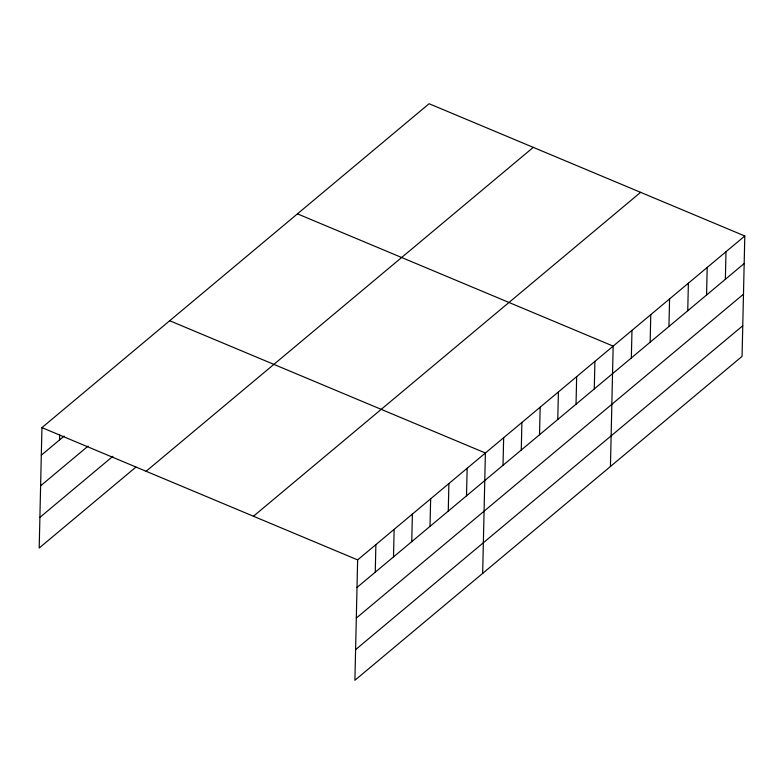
<?xml version="1.0" encoding="UTF-8"?>
<svg xmlns="http://www.w3.org/2000/svg" width="784" height="784" viewBox="0 0 784 784"><rect width="100%" height="100%" fill="white"/><g stroke="black" fill="none" stroke-linecap="round" stroke-linejoin="round"><path stroke-width="1.18" d="M744.8 235.994L357.631 559.894L354.897 680.277L742.066 356.377L744.8 235.994L429.103 103.723L41.934 427.623L39.2 548.006L135.936 467.078M59.555 439.922L59.672 435.12M375.262 572.183L375.879 544.625M393.509 556.914L394.136 529.357M411.767 541.646L412.384 514.088M430.014 526.378L430.641 498.82M448.262 511.109L448.889 483.542M466.519 495.841L467.146 468.273M482.66 573.388L485.394 453.005L169.697 320.734M503.024 465.294L503.651 437.737M521.272 450.026L521.899 422.468M539.529 434.757L540.156 407.2M557.777 419.489L558.404 391.931M576.034 404.221L576.661 376.653M594.282 388.952L594.909 361.385M610.432 466.5L613.166 346.116L297.459 213.856M631.345 357.945L631.973 330.387M650.152 342.216L650.769 314.658M668.958 326.477L669.575 298.92M687.754 310.748L688.381 283.191M706.56 295.019L707.188 267.452M725.367 279.28L725.994 251.723M41.307 455.19L64.121 436.1M40.611 485.815L88.063 446.116M39.896 517.381L112.906 456.298M146.108 471.272L533.287 147.372M253.448 516.244L640.616 192.345M357.004 587.451L744.173 263.551M356.308 618.086L743.477 294.186M355.593 649.642L742.762 325.742M41.934 427.623L357.631 559.894"/></g></svg>
